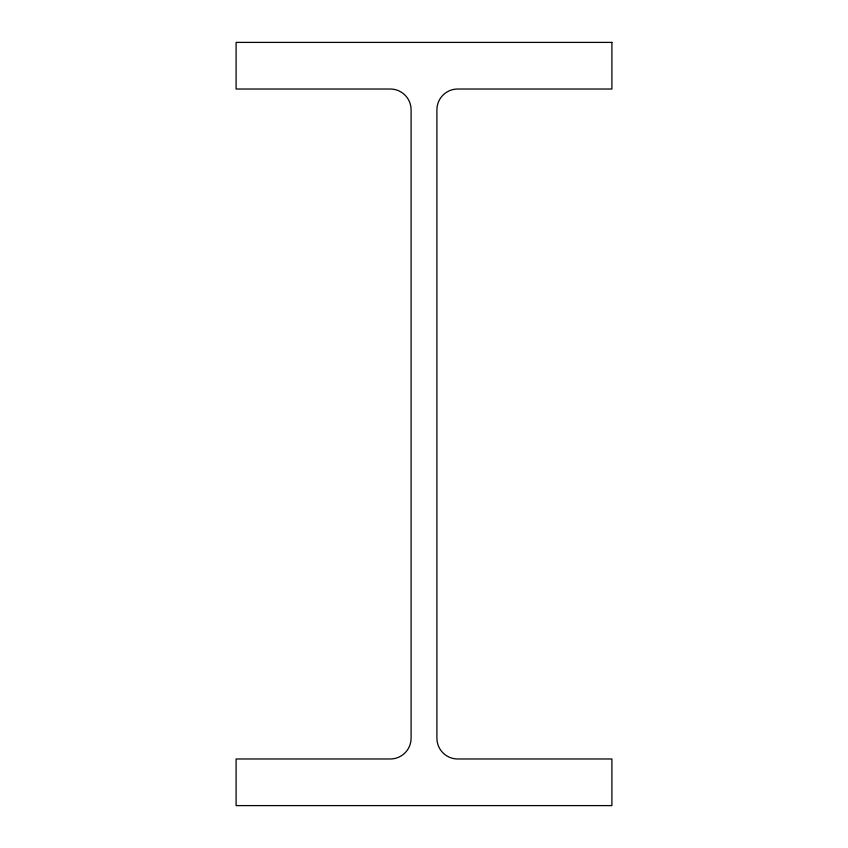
<?xml version="1.0" encoding="UTF-8"?>
<svg xmlns="http://www.w3.org/2000/svg" width="848" height="848" viewBox="0 0 848 848"><rect width="100%" height="100%" fill="white"/><g stroke="black" fill="none" stroke-linecap="round" stroke-linejoin="round"><path stroke-width="1.27" d="M611.906 42.4L236.094 42.4L236.094 89.019L390.292 89.019A20.808 20.808 0 0 1 411.1 109.816L411.1 738.184A20.808 20.808 0 0 1 390.292 758.981L236.094 758.981L236.094 805.6L611.906 805.6L611.906 758.981L457.708 758.981A20.808 20.808 0 0 1 436.9 738.184L436.9 109.816A20.808 20.808 0 0 1 457.708 89.019L611.906 89.019L611.906 42.4"/></g></svg>
